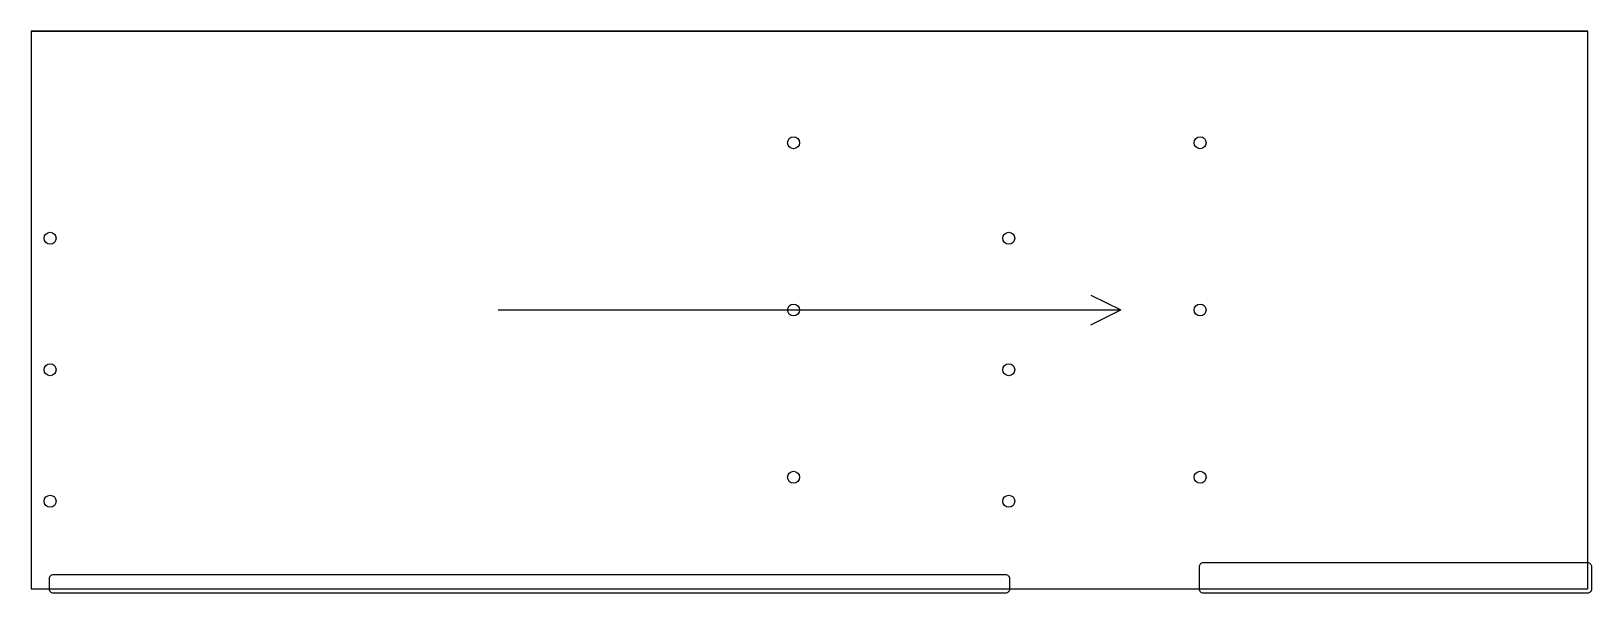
# Model space of a CAD drawing. Header units: millimetres. Extents: x 0 to 783, y -2 to 280.
import ezdxf

# ---------------------------------------------------------------- set-up
doc = ezdxf.new("R2010")
doc.units = ezdxf.units.MM
for name, color, linetype in [('A_SIDE_GROOVE_10', 7, 'Continuous'), ('A_SIDE_HOLES_12', 7, 'Continuous'), ('B_SIDE_GROOVE_10', 7, 'Continuous'), ('B_SIDE_HOLES_12', 7, 'Continuous'), ('EDGE_BANDING', 7, 'Continuous'), ('GRAIN_DIRECTION', 3, 'Continuous'), ('OUTSIDE_THROUGH', 7, 'Continuous')]:
    doc.layers.add(name, color=color, linetype=linetype)

msp = doc.modelspace()

# ---------------------------------------------------------------- linework, layer by layer
at = {"layer": 'A_SIDE_GROOVE_10'}
msp.add_lwpolyline([(588, -2.01), (781.01, -2.01, 0.414214), (783.01, -0.01), (783.01, 11, 0.414214), (781.01, 13), (588, 13, 0.414214), (586, 11), (586, -0.01, 0.414214)], format="xyb", close=True, dxfattribs=at)
at = {"layer": 'A_SIDE_HOLES_12'}
for centre in [(382.5, 224), (586.5, 224), (382.5, 140), (586.5, 140), (382.5, 56), (586.5, 56)]:
    msp.add_circle(centre, 3, dxfattribs=at)
at = {"layer": 'B_SIDE_GROOVE_10'}
msp.add_lwpolyline([(11, -2.01), (489, -2.01, 0.414214), (491, -0.01), (491, 5, 0.414214), (489, 7), (11, 7, 0.414214), (9, 5), (9, -0.01, 0.414214)], format="xyb", close=True, dxfattribs=at)
at = {"layer": 'B_SIDE_HOLES_12'}
for centre in [(9.5, 176), (490.5, 176), (9.5, 110), (490.5, 110), (9.5, 44), (490.5, 44)]:
    msp.add_circle(centre, 3, dxfattribs=at)
at = {"layer": 'EDGE_BANDING'}
for p, q in [((0, 280), (781, 280)), ((781, 0), (781, 280)), ((0, 0), (781, 0))]:
    msp.add_line(p, q, dxfattribs=at)
at = {"layer": 'GRAIN_DIRECTION'}
for p in [(531.7, 147.5), (234.3, 140), (531.7, 132.5)]:
    msp.add_line(p, (546.7, 140), dxfattribs=at)
at = {"layer": 'OUTSIDE_THROUGH'}
msp.add_lwpolyline([(0, 0), (781, 0), (781, 280), (0, 280)], close=True, dxfattribs=at)

doc.saveas('drawing.dxf')
